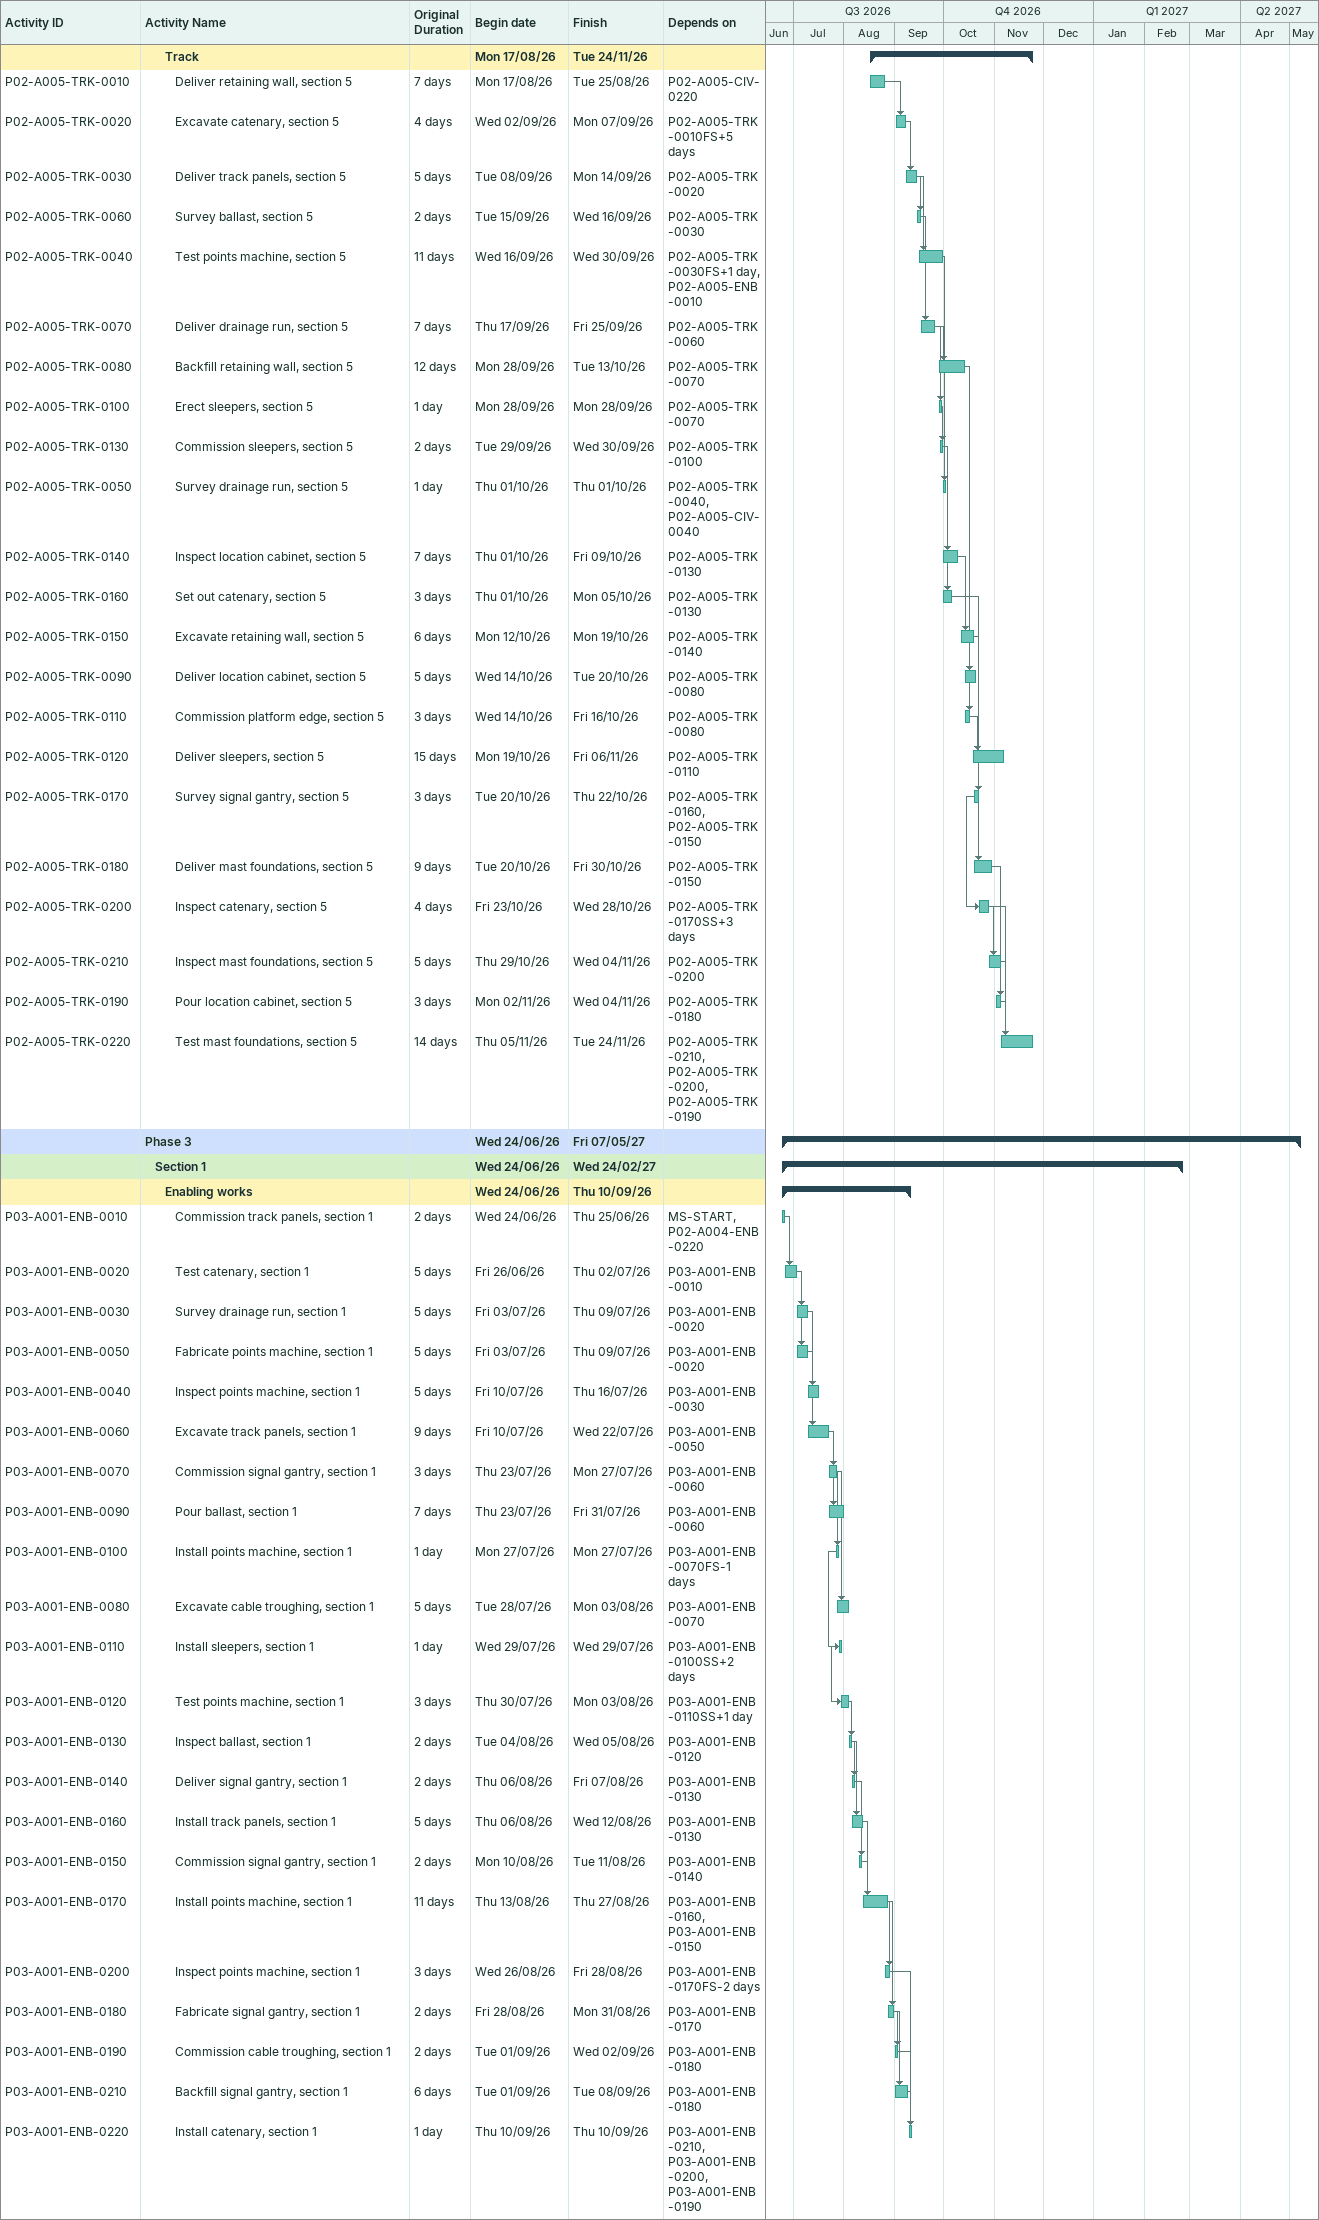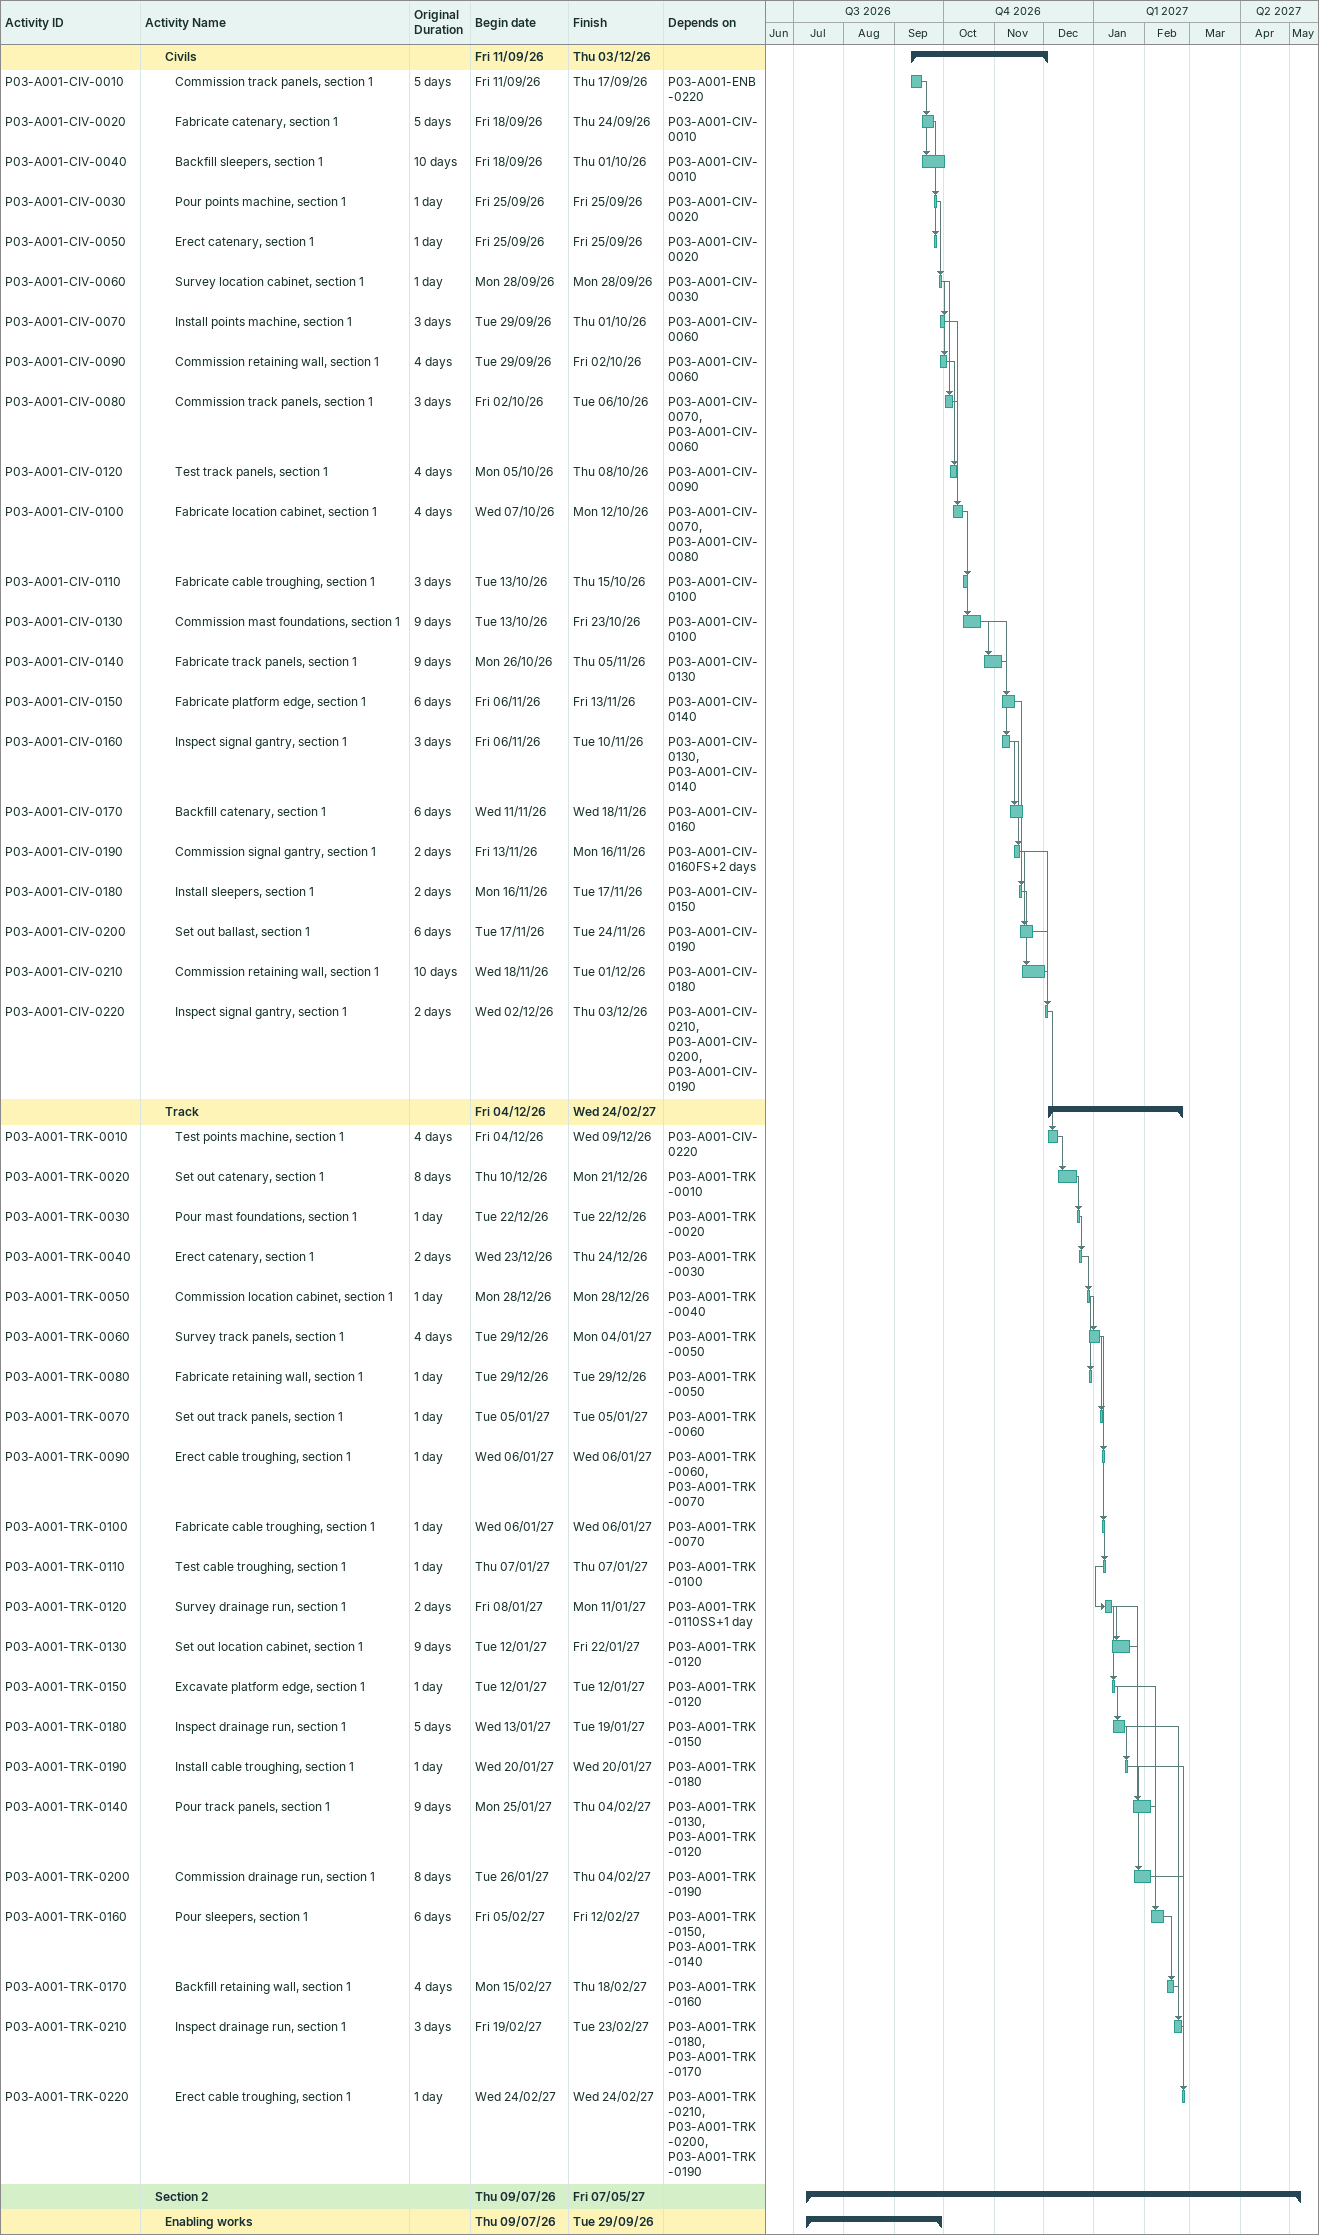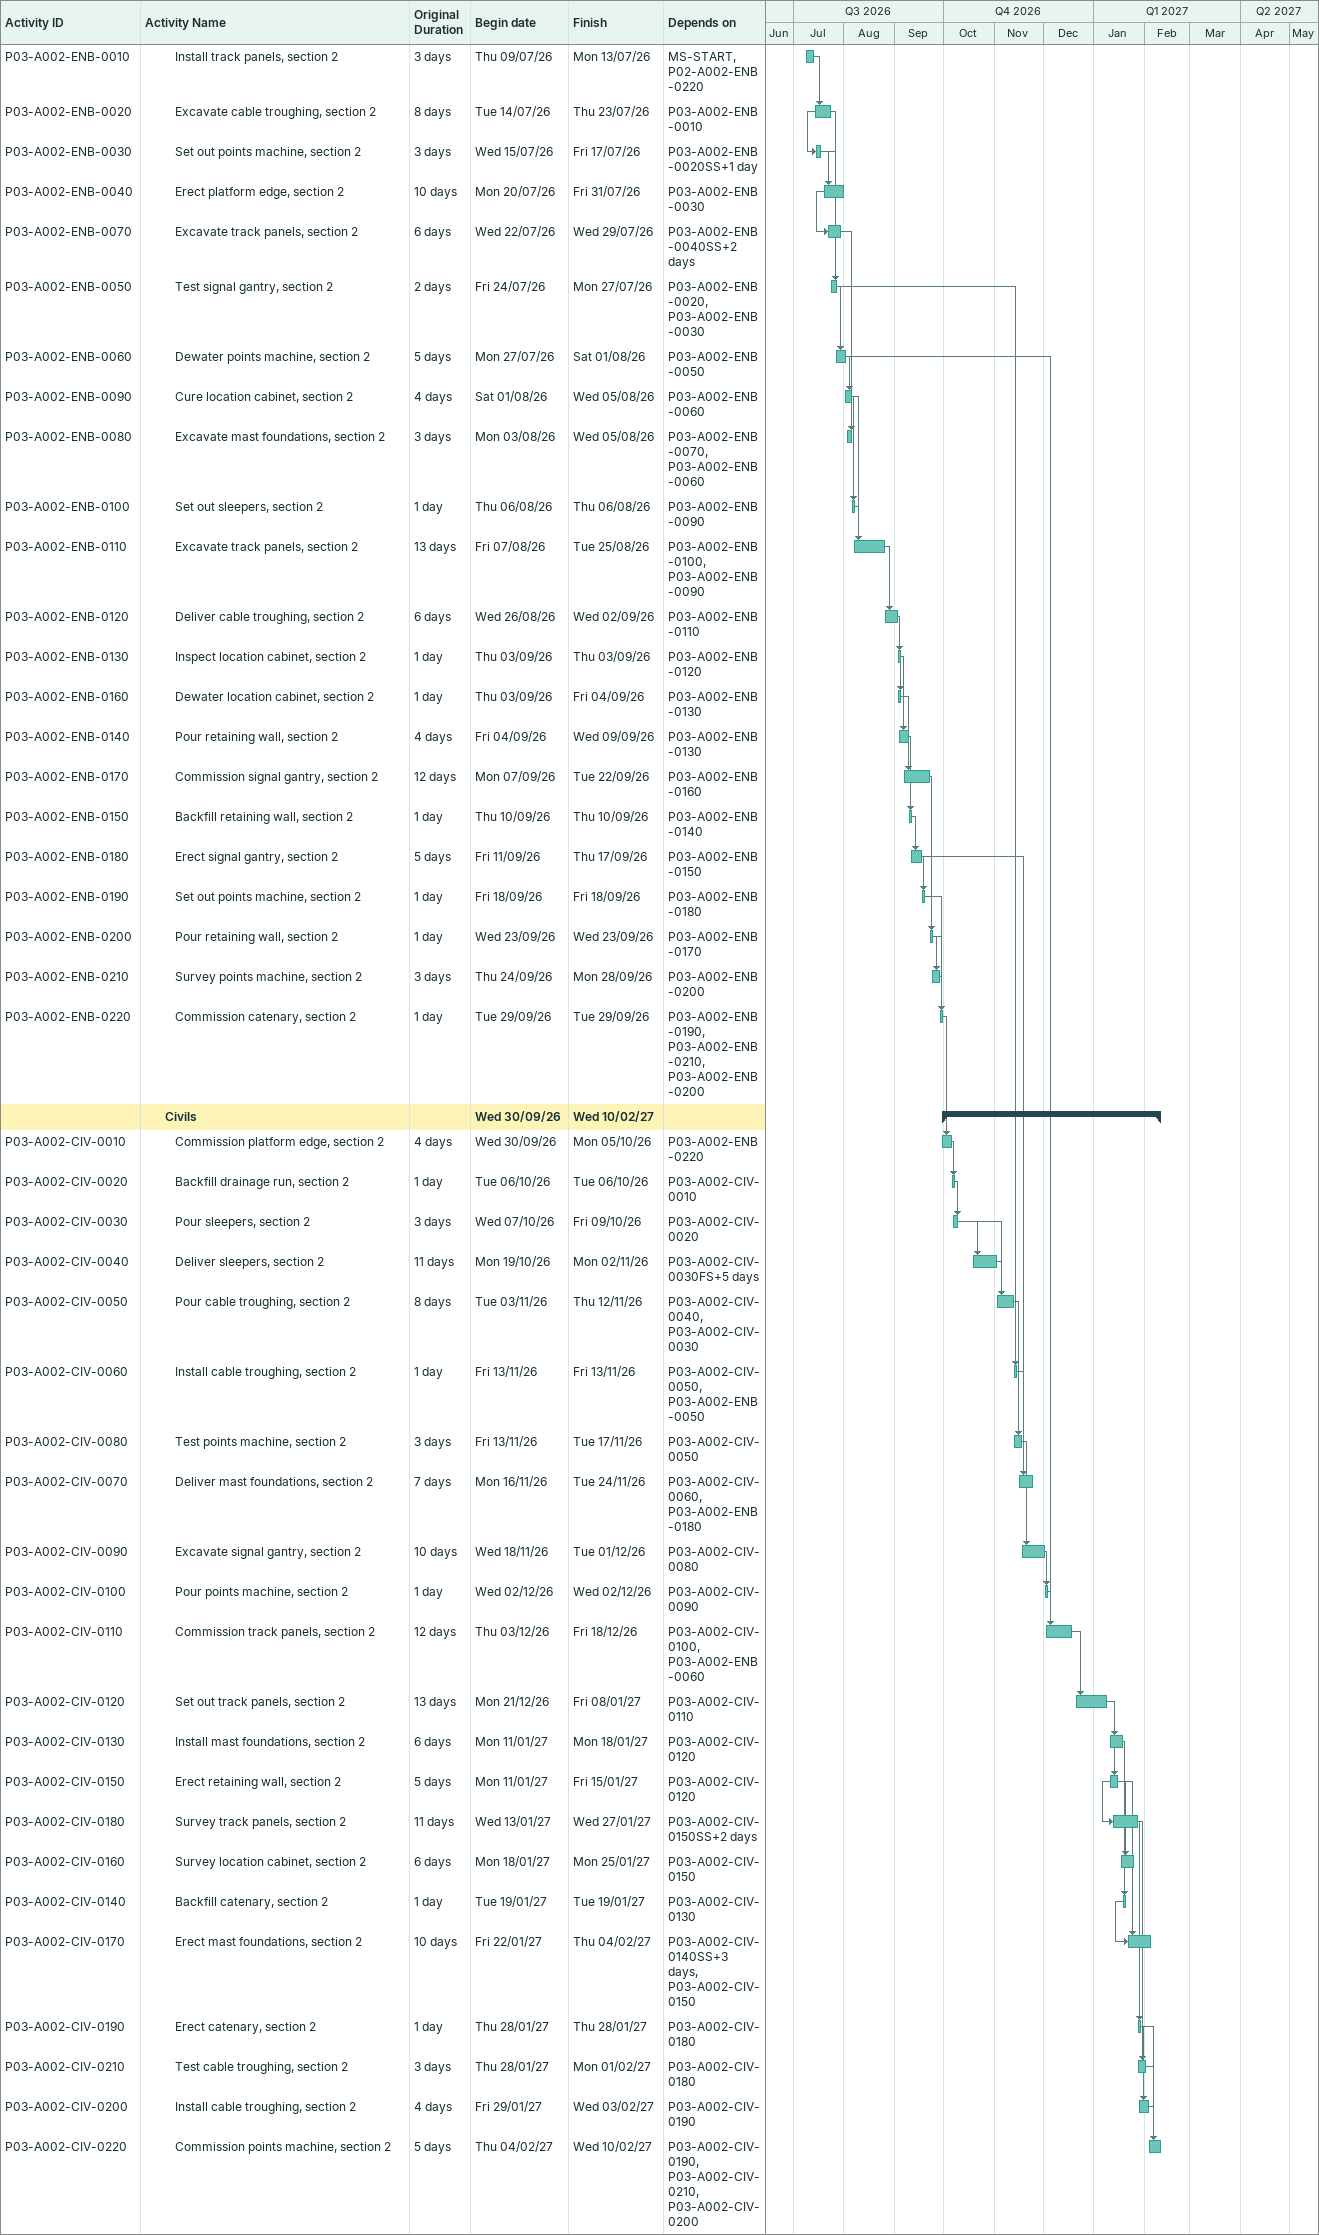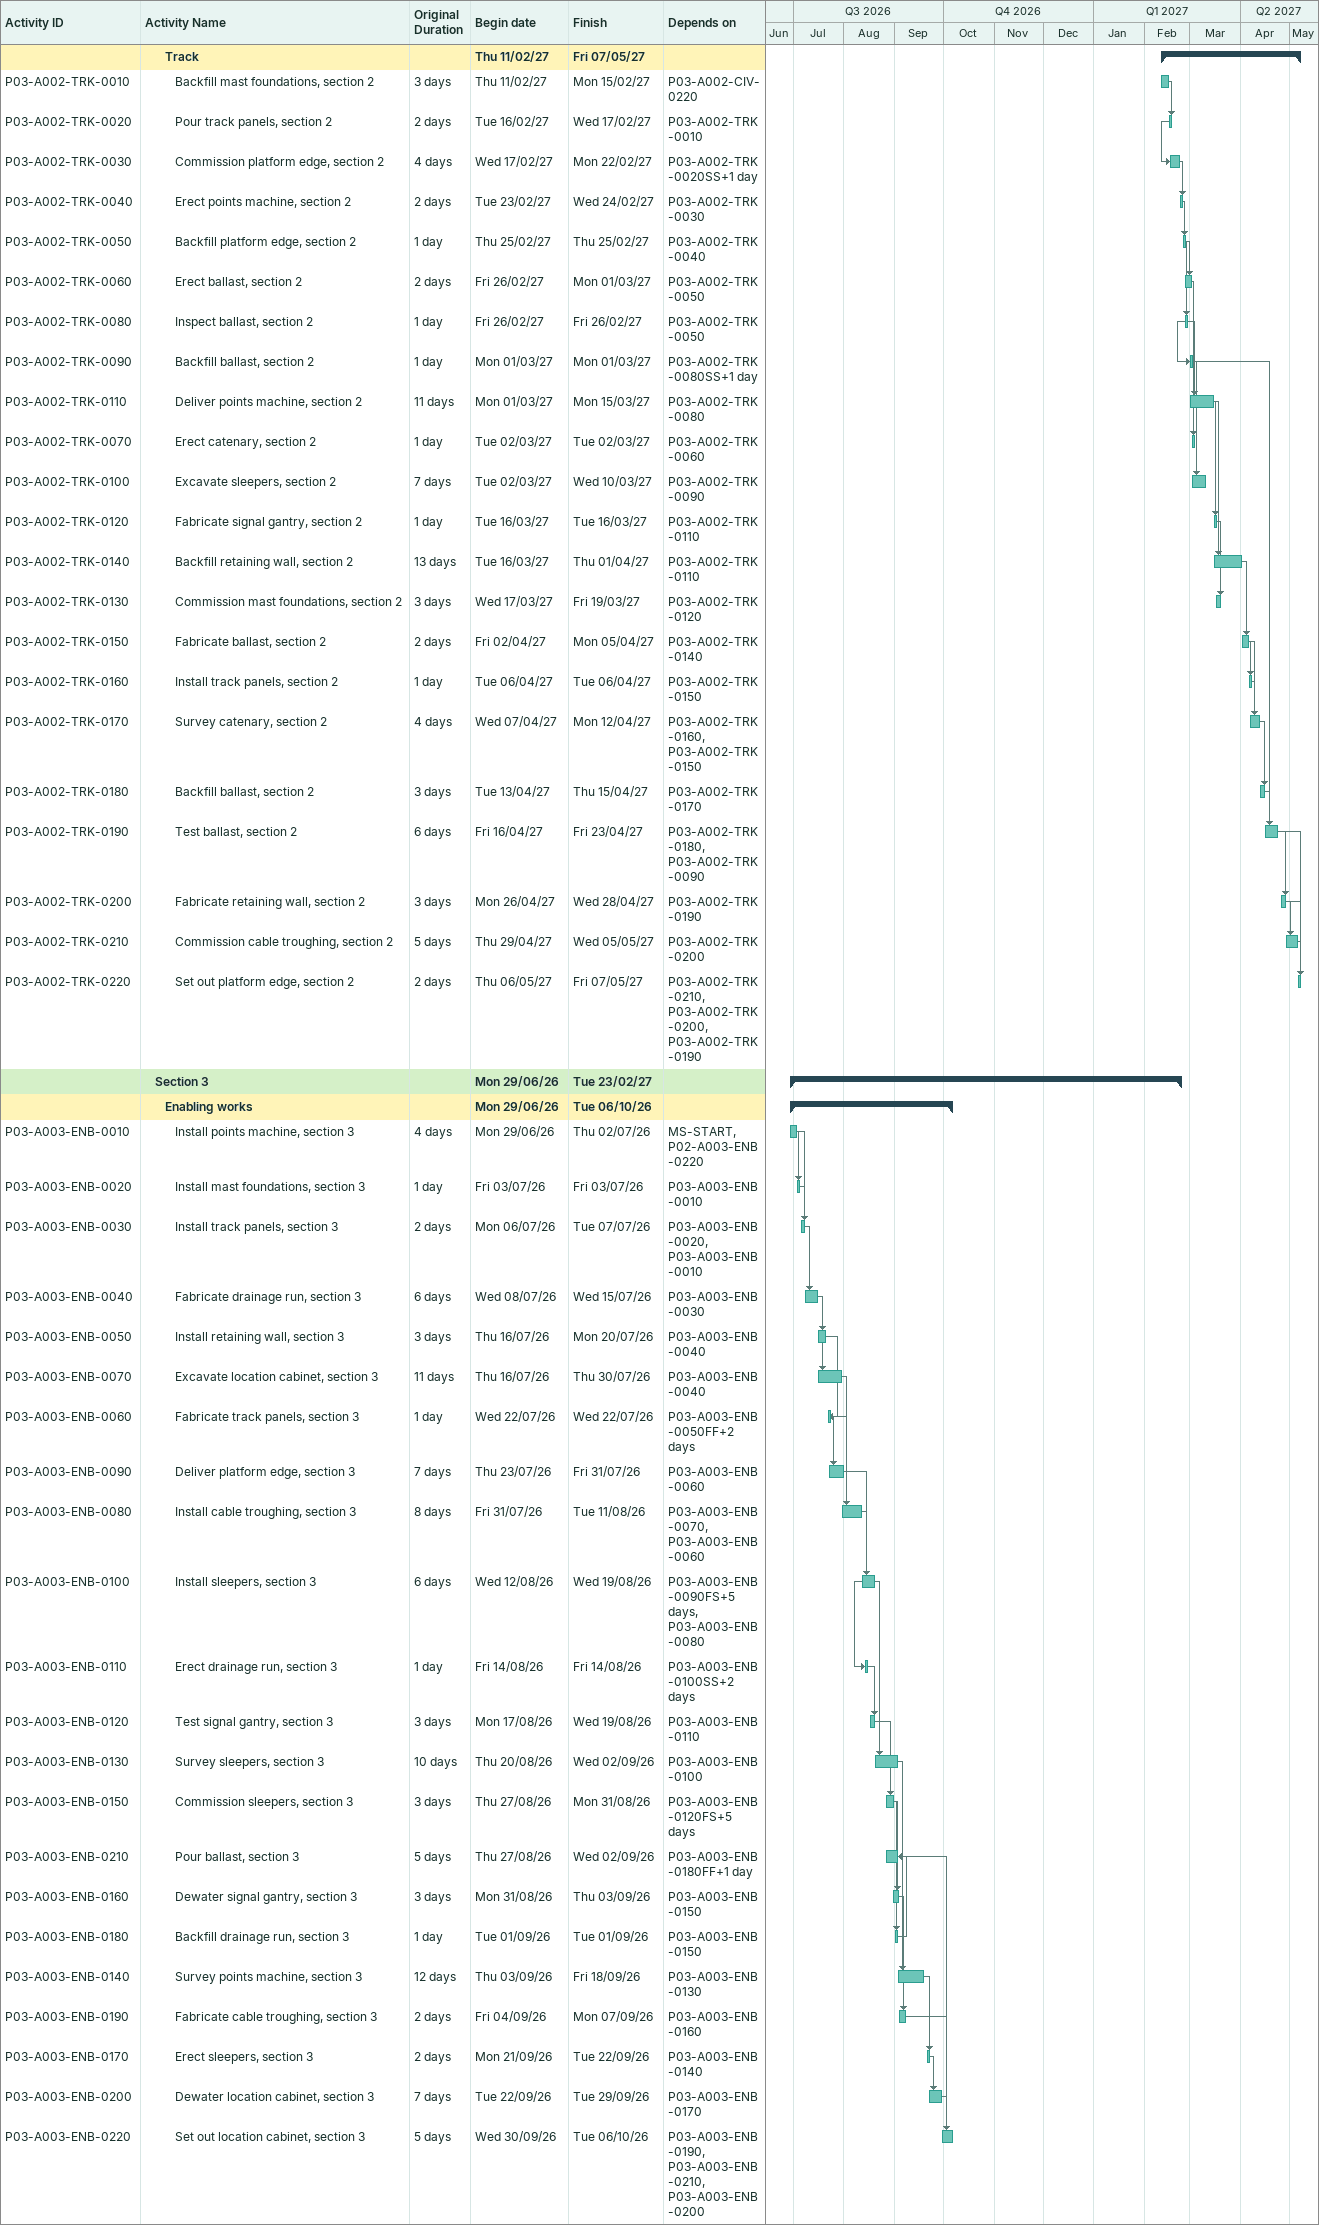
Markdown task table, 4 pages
| ID | Level | Task | Original duration | Start | Finish | Predecessors |
|---|---|---|---|---|---|---|
|  | 3 | **Track** |  | 2026-08-17 | 2026-11-24 |  |
| P02-A005-TRK-0010 | 4 | Deliver retaining wall, section 5 | 7d | 2026-08-17 | 2026-08-25 | P02-A005-CIV-0220 |
| P02-A005-TRK-0020 | 4 | Excavate catenary, section 5 | 4d | 2026-09-02 | 2026-09-07 | P02-A005-TRK-0010FS+5d |
| P02-A005-TRK-0030 | 4 | Deliver track panels, section 5 | 5d | 2026-09-08 | 2026-09-14 | P02-A005-TRK-0020 |
| P02-A005-TRK-0060 | 4 | Survey ballast, section 5 | 2d | 2026-09-15 | 2026-09-16 | P02-A005-TRK-0030 |
| P02-A005-TRK-0040 | 4 | Test points machine, section 5 | 11d | 2026-09-16 | 2026-09-30 | P02-A005-TRK-0030FS+1d, P02-A005-ENB-0010 |
| P02-A005-TRK-0070 | 4 | Deliver drainage run, section 5 | 7d | 2026-09-17 | 2026-09-25 | P02-A005-TRK-0060 |
| P02-A005-TRK-0080 | 4 | Backfill retaining wall, section 5 | 12d | 2026-09-28 | 2026-10-13 | P02-A005-TRK-0070 |
| P02-A005-TRK-0100 | 4 | Erect sleepers, section 5 | 1d | 2026-09-28 | 2026-09-28 | P02-A005-TRK-0070 |
| P02-A005-TRK-0130 | 4 | Commission sleepers, section 5 | 2d | 2026-09-29 | 2026-09-30 | P02-A005-TRK-0100 |
| P02-A005-TRK-0050 | 4 | Survey drainage run, section 5 | 1d | 2026-10-01 | 2026-10-01 | P02-A005-TRK-0040, P02-A005-CIV-0040 |
| P02-A005-TRK-0140 | 4 | Inspect location cabinet, section 5 | 7d | 2026-10-01 | 2026-10-09 | P02-A005-TRK-0130 |
| P02-A005-TRK-0160 | 4 | Set out catenary, section 5 | 3d | 2026-10-01 | 2026-10-05 | P02-A005-TRK-0130 |
| P02-A005-TRK-0150 | 4 | Excavate retaining wall, section 5 | 6d | 2026-10-12 | 2026-10-19 | P02-A005-TRK-0140 |
| P02-A005-TRK-0090 | 4 | Deliver location cabinet, section 5 | 5d | 2026-10-14 | 2026-10-20 | P02-A005-TRK-0080 |
| P02-A005-TRK-0110 | 4 | Commission platform edge, section 5 | 3d | 2026-10-14 | 2026-10-16 | P02-A005-TRK-0080 |
| P02-A005-TRK-0120 | 4 | Deliver sleepers, section 5 | 15d | 2026-10-19 | 2026-11-06 | P02-A005-TRK-0110 |
| P02-A005-TRK-0170 | 4 | Survey signal gantry, section 5 | 3d | 2026-10-20 | 2026-10-22 | P02-A005-TRK-0160, P02-A005-TRK-0150 |
| P02-A005-TRK-0180 | 4 | Deliver mast foundations, section 5 | 9d | 2026-10-20 | 2026-10-30 | P02-A005-TRK-0150 |
| P02-A005-TRK-0200 | 4 | Inspect catenary, section 5 | 4d | 2026-10-23 | 2026-10-28 | P02-A005-TRK-0170SS+3d |
| P02-A005-TRK-0210 | 4 | Inspect mast foundations, section 5 | 5d | 2026-10-29 | 2026-11-04 | P02-A005-TRK-0200 |
| P02-A005-TRK-0190 | 4 | Pour location cabinet, section 5 | 3d | 2026-11-02 | 2026-11-04 | P02-A005-TRK-0180 |
| P02-A005-TRK-0220 | 4 | Test mast foundations, section 5 | 14d | 2026-11-05 | 2026-11-24 | P02-A005-TRK-0210, P02-A005-TRK-0200, P02-A005-TRK-0190 |
|  | 1 | **Phase 3** |  | 2026-06-24 | 2027-05-07 |  |
|  | 2 | **Section 1** |  | 2026-06-24 | 2027-02-24 |  |
|  | 3 | **Enabling works** |  | 2026-06-24 | 2026-09-10 |  |
| P03-A001-ENB-0010 | 4 | Commission track panels, section 1 | 2d | 2026-06-24 | 2026-06-25 | MS-START, P02-A004-ENB-0220 |
| P03-A001-ENB-0020 | 4 | Test catenary, section 1 | 5d | 2026-06-26 | 2026-07-02 | P03-A001-ENB-0010 |
| P03-A001-ENB-0030 | 4 | Survey drainage run, section 1 | 5d | 2026-07-03 | 2026-07-09 | P03-A001-ENB-0020 |
| P03-A001-ENB-0050 | 4 | Fabricate points machine, section 1 | 5d | 2026-07-03 | 2026-07-09 | P03-A001-ENB-0020 |
| P03-A001-ENB-0040 | 4 | Inspect points machine, section 1 | 5d | 2026-07-10 | 2026-07-16 | P03-A001-ENB-0030 |
| P03-A001-ENB-0060 | 4 | Excavate track panels, section 1 | 9d | 2026-07-10 | 2026-07-22 | P03-A001-ENB-0050 |
| P03-A001-ENB-0070 | 4 | Commission signal gantry, section 1 | 3d | 2026-07-23 | 2026-07-27 | P03-A001-ENB-0060 |
| P03-A001-ENB-0090 | 4 | Pour ballast, section 1 | 7d | 2026-07-23 | 2026-07-31 | P03-A001-ENB-0060 |
| P03-A001-ENB-0100 | 4 | Install points machine, section 1 | 1d | 2026-07-27 | 2026-07-27 | P03-A001-ENB-0070FS-1d |
| P03-A001-ENB-0080 | 4 | Excavate cable troughing, section 1 | 5d | 2026-07-28 | 2026-08-03 | P03-A001-ENB-0070 |
| P03-A001-ENB-0110 | 4 | Install sleepers, section 1 | 1d | 2026-07-29 | 2026-07-29 | P03-A001-ENB-0100SS+2d |
| P03-A001-ENB-0120 | 4 | Test points machine, section 1 | 3d | 2026-07-30 | 2026-08-03 | P03-A001-ENB-0110SS+1d |
| P03-A001-ENB-0130 | 4 | Inspect ballast, section 1 | 2d | 2026-08-04 | 2026-08-05 | P03-A001-ENB-0120 |
| P03-A001-ENB-0140 | 4 | Deliver signal gantry, section 1 | 2d | 2026-08-06 | 2026-08-07 | P03-A001-ENB-0130 |
| P03-A001-ENB-0160 | 4 | Install track panels, section 1 | 5d | 2026-08-06 | 2026-08-12 | P03-A001-ENB-0130 |
| P03-A001-ENB-0150 | 4 | Commission signal gantry, section 1 | 2d | 2026-08-10 | 2026-08-11 | P03-A001-ENB-0140 |
| P03-A001-ENB-0170 | 4 | Install points machine, section 1 | 11d | 2026-08-13 | 2026-08-27 | P03-A001-ENB-0160, P03-A001-ENB-0150 |
| P03-A001-ENB-0200 | 4 | Inspect points machine, section 1 | 3d | 2026-08-26 | 2026-08-28 | P03-A001-ENB-0170FS-2d |
| P03-A001-ENB-0180 | 4 | Fabricate signal gantry, section 1 | 2d | 2026-08-28 | 2026-08-31 | P03-A001-ENB-0170 |
| P03-A001-ENB-0190 | 4 | Commission cable troughing, section 1 | 2d | 2026-09-01 | 2026-09-02 | P03-A001-ENB-0180 |
| P03-A001-ENB-0210 | 4 | Backfill signal gantry, section 1 | 6d | 2026-09-01 | 2026-09-08 | P03-A001-ENB-0180 |
| P03-A001-ENB-0220 | 4 | Install catenary, section 1 | 1d | 2026-09-10 | 2026-09-10 | P03-A001-ENB-0210, P03-A001-ENB-0200, P03-A001-ENB-0190 |
|  | 3 | **Civils** |  | 2026-09-11 | 2026-12-03 |  |
| P03-A001-CIV-0010 | 4 | Commission track panels, section 1 | 5d | 2026-09-11 | 2026-09-17 | P03-A001-ENB-0220 |
| P03-A001-CIV-0020 | 4 | Fabricate catenary, section 1 | 5d | 2026-09-18 | 2026-09-24 | P03-A001-CIV-0010 |
| P03-A001-CIV-0040 | 4 | Backfill sleepers, section 1 | 10d | 2026-09-18 | 2026-10-01 | P03-A001-CIV-0010 |
| P03-A001-CIV-0030 | 4 | Pour points machine, section 1 | 1d | 2026-09-25 | 2026-09-25 | P03-A001-CIV-0020 |
| P03-A001-CIV-0050 | 4 | Erect catenary, section 1 | 1d | 2026-09-25 | 2026-09-25 | P03-A001-CIV-0020 |
| P03-A001-CIV-0060 | 4 | Survey location cabinet, section 1 | 1d | 2026-09-28 | 2026-09-28 | P03-A001-CIV-0030 |
| P03-A001-CIV-0070 | 4 | Install points machine, section 1 | 3d | 2026-09-29 | 2026-10-01 | P03-A001-CIV-0060 |
| P03-A001-CIV-0090 | 4 | Commission retaining wall, section 1 | 4d | 2026-09-29 | 2026-10-02 | P03-A001-CIV-0060 |
| P03-A001-CIV-0080 | 4 | Commission track panels, section 1 | 3d | 2026-10-02 | 2026-10-06 | P03-A001-CIV-0070, P03-A001-CIV-0060 |
| P03-A001-CIV-0120 | 4 | Test track panels, section 1 | 4d | 2026-10-05 | 2026-10-08 | P03-A001-CIV-0090 |
| P03-A001-CIV-0100 | 4 | Fabricate location cabinet, section 1 | 4d | 2026-10-07 | 2026-10-12 | P03-A001-CIV-0070, P03-A001-CIV-0080 |
| P03-A001-CIV-0110 | 4 | Fabricate cable troughing, section 1 | 3d | 2026-10-13 | 2026-10-15 | P03-A001-CIV-0100 |
| P03-A001-CIV-0130 | 4 | Commission mast foundations, section 1 | 9d | 2026-10-13 | 2026-10-23 | P03-A001-CIV-0100 |
| P03-A001-CIV-0140 | 4 | Fabricate track panels, section 1 | 9d | 2026-10-26 | 2026-11-05 | P03-A001-CIV-0130 |
| P03-A001-CIV-0150 | 4 | Fabricate platform edge, section 1 | 6d | 2026-11-06 | 2026-11-13 | P03-A001-CIV-0140 |
| P03-A001-CIV-0160 | 4 | Inspect signal gantry, section 1 | 3d | 2026-11-06 | 2026-11-10 | P03-A001-CIV-0130, P03-A001-CIV-0140 |
| P03-A001-CIV-0170 | 4 | Backfill catenary, section 1 | 6d | 2026-11-11 | 2026-11-18 | P03-A001-CIV-0160 |
| P03-A001-CIV-0190 | 4 | Commission signal gantry, section 1 | 2d | 2026-11-13 | 2026-11-16 | P03-A001-CIV-0160FS+2d |
| P03-A001-CIV-0180 | 4 | Install sleepers, section 1 | 2d | 2026-11-16 | 2026-11-17 | P03-A001-CIV-0150 |
| P03-A001-CIV-0200 | 4 | Set out ballast, section 1 | 6d | 2026-11-17 | 2026-11-24 | P03-A001-CIV-0190 |
| P03-A001-CIV-0210 | 4 | Commission retaining wall, section 1 | 10d | 2026-11-18 | 2026-12-01 | P03-A001-CIV-0180 |
| P03-A001-CIV-0220 | 4 | Inspect signal gantry, section 1 | 2d | 2026-12-02 | 2026-12-03 | P03-A001-CIV-0210, P03-A001-CIV-0200, P03-A001-CIV-0190 |
|  | 3 | **Track** |  | 2026-12-04 | 2027-02-24 |  |
| P03-A001-TRK-0010 | 4 | Test points machine, section 1 | 4d | 2026-12-04 | 2026-12-09 | P03-A001-CIV-0220 |
| P03-A001-TRK-0020 | 4 | Set out catenary, section 1 | 8d | 2026-12-10 | 2026-12-21 | P03-A001-TRK-0010 |
| P03-A001-TRK-0030 | 4 | Pour mast foundations, section 1 | 1d | 2026-12-22 | 2026-12-22 | P03-A001-TRK-0020 |
| P03-A001-TRK-0040 | 4 | Erect catenary, section 1 | 2d | 2026-12-23 | 2026-12-24 | P03-A001-TRK-0030 |
| P03-A001-TRK-0050 | 4 | Commission location cabinet, section 1 | 1d | 2026-12-28 | 2026-12-28 | P03-A001-TRK-0040 |
| P03-A001-TRK-0060 | 4 | Survey track panels, section 1 | 4d | 2026-12-29 | 2027-01-04 | P03-A001-TRK-0050 |
| P03-A001-TRK-0080 | 4 | Fabricate retaining wall, section 1 | 1d | 2026-12-29 | 2026-12-29 | P03-A001-TRK-0050 |
| P03-A001-TRK-0070 | 4 | Set out track panels, section 1 | 1d | 2027-01-05 | 2027-01-05 | P03-A001-TRK-0060 |
| P03-A001-TRK-0090 | 4 | Erect cable troughing, section 1 | 1d | 2027-01-06 | 2027-01-06 | P03-A001-TRK-0060, P03-A001-TRK-0070 |
| P03-A001-TRK-0100 | 4 | Fabricate cable troughing, section 1 | 1d | 2027-01-06 | 2027-01-06 | P03-A001-TRK-0070 |
| P03-A001-TRK-0110 | 4 | Test cable troughing, section 1 | 1d | 2027-01-07 | 2027-01-07 | P03-A001-TRK-0100 |
| P03-A001-TRK-0120 | 4 | Survey drainage run, section 1 | 2d | 2027-01-08 | 2027-01-11 | P03-A001-TRK-0110SS+1d |
| P03-A001-TRK-0130 | 4 | Set out location cabinet, section 1 | 9d | 2027-01-12 | 2027-01-22 | P03-A001-TRK-0120 |
| P03-A001-TRK-0150 | 4 | Excavate platform edge, section 1 | 1d | 2027-01-12 | 2027-01-12 | P03-A001-TRK-0120 |
| P03-A001-TRK-0180 | 4 | Inspect drainage run, section 1 | 5d | 2027-01-13 | 2027-01-19 | P03-A001-TRK-0150 |
| P03-A001-TRK-0190 | 4 | Install cable troughing, section 1 | 1d | 2027-01-20 | 2027-01-20 | P03-A001-TRK-0180 |
| P03-A001-TRK-0140 | 4 | Pour track panels, section 1 | 9d | 2027-01-25 | 2027-02-04 | P03-A001-TRK-0130, P03-A001-TRK-0120 |
| P03-A001-TRK-0200 | 4 | Commission drainage run, section 1 | 8d | 2027-01-26 | 2027-02-04 | P03-A001-TRK-0190 |
| P03-A001-TRK-0160 | 4 | Pour sleepers, section 1 | 6d | 2027-02-05 | 2027-02-12 | P03-A001-TRK-0150, P03-A001-TRK-0140 |
| P03-A001-TRK-0170 | 4 | Backfill retaining wall, section 1 | 4d | 2027-02-15 | 2027-02-18 | P03-A001-TRK-0160 |
| P03-A001-TRK-0210 | 4 | Inspect drainage run, section 1 | 3d | 2027-02-19 | 2027-02-23 | P03-A001-TRK-0180, P03-A001-TRK-0170 |
| P03-A001-TRK-0220 | 4 | Erect cable troughing, section 1 | 1d | 2027-02-24 | 2027-02-24 | P03-A001-TRK-0210, P03-A001-TRK-0200, P03-A001-TRK-0190 |
|  | 2 | **Section 2** |  | 2026-07-09 | 2027-05-07 |  |
|  | 3 | **Enabling works** |  | 2026-07-09 | 2026-09-29 |  |
| P03-A002-ENB-0010 | 4 | Install track panels, section 2 | 3d | 2026-07-09 | 2026-07-13 | MS-START, P02-A002-ENB-0220 |
| P03-A002-ENB-0020 | 4 | Excavate cable troughing, section 2 | 8d | 2026-07-14 | 2026-07-23 | P03-A002-ENB-0010 |
| P03-A002-ENB-0030 | 4 | Set out points machine, section 2 | 3d | 2026-07-15 | 2026-07-17 | P03-A002-ENB-0020SS+1d |
| P03-A002-ENB-0040 | 4 | Erect platform edge, section 2 | 10d | 2026-07-20 | 2026-07-31 | P03-A002-ENB-0030 |
| P03-A002-ENB-0070 | 4 | Excavate track panels, section 2 | 6d | 2026-07-22 | 2026-07-29 | P03-A002-ENB-0040SS+2d |
| P03-A002-ENB-0050 | 4 | Test signal gantry, section 2 | 2d | 2026-07-24 | 2026-07-27 | P03-A002-ENB-0020, P03-A002-ENB-0030 |
| P03-A002-ENB-0060 | 4 | Dewater points machine, section 2 | 5d | 2026-07-27 | 2026-08-01 | P03-A002-ENB-0050 |
| P03-A002-ENB-0090 | 4 | Cure location cabinet, section 2 | 4d | 2026-08-01 | 2026-08-05 | P03-A002-ENB-0060 |
| P03-A002-ENB-0080 | 4 | Excavate mast foundations, section 2 | 3d | 2026-08-03 | 2026-08-05 | P03-A002-ENB-0070, P03-A002-ENB-0060 |
| P03-A002-ENB-0100 | 4 | Set out sleepers, section 2 | 1d | 2026-08-06 | 2026-08-06 | P03-A002-ENB-0090 |
| P03-A002-ENB-0110 | 4 | Excavate track panels, section 2 | 13d | 2026-08-07 | 2026-08-25 | P03-A002-ENB-0100, P03-A002-ENB-0090 |
| P03-A002-ENB-0120 | 4 | Deliver cable troughing, section 2 | 6d | 2026-08-26 | 2026-09-02 | P03-A002-ENB-0110 |
| P03-A002-ENB-0130 | 4 | Inspect location cabinet, section 2 | 1d | 2026-09-03 | 2026-09-03 | P03-A002-ENB-0120 |
| P03-A002-ENB-0160 | 4 | Dewater location cabinet, section 2 | 1d | 2026-09-03 | 2026-09-04 | P03-A002-ENB-0130 |
| P03-A002-ENB-0140 | 4 | Pour retaining wall, section 2 | 4d | 2026-09-04 | 2026-09-09 | P03-A002-ENB-0130 |
| P03-A002-ENB-0170 | 4 | Commission signal gantry, section 2 | 12d | 2026-09-07 | 2026-09-22 | P03-A002-ENB-0160 |
| P03-A002-ENB-0150 | 4 | Backfill retaining wall, section 2 | 1d | 2026-09-10 | 2026-09-10 | P03-A002-ENB-0140 |
| P03-A002-ENB-0180 | 4 | Erect signal gantry, section 2 | 5d | 2026-09-11 | 2026-09-17 | P03-A002-ENB-0150 |
| P03-A002-ENB-0190 | 4 | Set out points machine, section 2 | 1d | 2026-09-18 | 2026-09-18 | P03-A002-ENB-0180 |
| P03-A002-ENB-0200 | 4 | Pour retaining wall, section 2 | 1d | 2026-09-23 | 2026-09-23 | P03-A002-ENB-0170 |
| P03-A002-ENB-0210 | 4 | Survey points machine, section 2 | 3d | 2026-09-24 | 2026-09-28 | P03-A002-ENB-0200 |
| P03-A002-ENB-0220 | 4 | Commission catenary, section 2 | 1d | 2026-09-29 | 2026-09-29 | P03-A002-ENB-0190, P03-A002-ENB-0210, P03-A002-ENB-0200 |
|  | 3 | **Civils** |  | 2026-09-30 | 2027-02-10 |  |
| P03-A002-CIV-0010 | 4 | Commission platform edge, section 2 | 4d | 2026-09-30 | 2026-10-05 | P03-A002-ENB-0220 |
| P03-A002-CIV-0020 | 4 | Backfill drainage run, section 2 | 1d | 2026-10-06 | 2026-10-06 | P03-A002-CIV-0010 |
| P03-A002-CIV-0030 | 4 | Pour sleepers, section 2 | 3d | 2026-10-07 | 2026-10-09 | P03-A002-CIV-0020 |
| P03-A002-CIV-0040 | 4 | Deliver sleepers, section 2 | 11d | 2026-10-19 | 2026-11-02 | P03-A002-CIV-0030FS+5d |
| P03-A002-CIV-0050 | 4 | Pour cable troughing, section 2 | 8d | 2026-11-03 | 2026-11-12 | P03-A002-CIV-0040, P03-A002-CIV-0030 |
| P03-A002-CIV-0060 | 4 | Install cable troughing, section 2 | 1d | 2026-11-13 | 2026-11-13 | P03-A002-CIV-0050, P03-A002-ENB-0050 |
| P03-A002-CIV-0080 | 4 | Test points machine, section 2 | 3d | 2026-11-13 | 2026-11-17 | P03-A002-CIV-0050 |
| P03-A002-CIV-0070 | 4 | Deliver mast foundations, section 2 | 7d | 2026-11-16 | 2026-11-24 | P03-A002-CIV-0060, P03-A002-ENB-0180 |
| P03-A002-CIV-0090 | 4 | Excavate signal gantry, section 2 | 10d | 2026-11-18 | 2026-12-01 | P03-A002-CIV-0080 |
| P03-A002-CIV-0100 | 4 | Pour points machine, section 2 | 1d | 2026-12-02 | 2026-12-02 | P03-A002-CIV-0090 |
| P03-A002-CIV-0110 | 4 | Commission track panels, section 2 | 12d | 2026-12-03 | 2026-12-18 | P03-A002-CIV-0100, P03-A002-ENB-0060 |
| P03-A002-CIV-0120 | 4 | Set out track panels, section 2 | 13d | 2026-12-21 | 2027-01-08 | P03-A002-CIV-0110 |
| P03-A002-CIV-0130 | 4 | Install mast foundations, section 2 | 6d | 2027-01-11 | 2027-01-18 | P03-A002-CIV-0120 |
| P03-A002-CIV-0150 | 4 | Erect retaining wall, section 2 | 5d | 2027-01-11 | 2027-01-15 | P03-A002-CIV-0120 |
| P03-A002-CIV-0180 | 4 | Survey track panels, section 2 | 11d | 2027-01-13 | 2027-01-27 | P03-A002-CIV-0150SS+2d |
| P03-A002-CIV-0160 | 4 | Survey location cabinet, section 2 | 6d | 2027-01-18 | 2027-01-25 | P03-A002-CIV-0150 |
| P03-A002-CIV-0140 | 4 | Backfill catenary, section 2 | 1d | 2027-01-19 | 2027-01-19 | P03-A002-CIV-0130 |
| P03-A002-CIV-0170 | 4 | Erect mast foundations, section 2 | 10d | 2027-01-22 | 2027-02-04 | P03-A002-CIV-0140SS+3d, P03-A002-CIV-0150 |
| P03-A002-CIV-0190 | 4 | Erect catenary, section 2 | 1d | 2027-01-28 | 2027-01-28 | P03-A002-CIV-0180 |
| P03-A002-CIV-0210 | 4 | Test cable troughing, section 2 | 3d | 2027-01-28 | 2027-02-01 | P03-A002-CIV-0180 |
| P03-A002-CIV-0200 | 4 | Install cable troughing, section 2 | 4d | 2027-01-29 | 2027-02-03 | P03-A002-CIV-0190 |
| P03-A002-CIV-0220 | 4 | Commission points machine, section 2 | 5d | 2027-02-04 | 2027-02-10 | P03-A002-CIV-0190, P03-A002-CIV-0210, P03-A002-CIV-0200 |
|  | 3 | **Track** |  | 2027-02-11 | 2027-05-07 |  |
| P03-A002-TRK-0010 | 4 | Backfill mast foundations, section 2 | 3d | 2027-02-11 | 2027-02-15 | P03-A002-CIV-0220 |
| P03-A002-TRK-0020 | 4 | Pour track panels, section 2 | 2d | 2027-02-16 | 2027-02-17 | P03-A002-TRK-0010 |
| P03-A002-TRK-0030 | 4 | Commission platform edge, section 2 | 4d | 2027-02-17 | 2027-02-22 | P03-A002-TRK-0020SS+1d |
| P03-A002-TRK-0040 | 4 | Erect points machine, section 2 | 2d | 2027-02-23 | 2027-02-24 | P03-A002-TRK-0030 |
| P03-A002-TRK-0050 | 4 | Backfill platform edge, section 2 | 1d | 2027-02-25 | 2027-02-25 | P03-A002-TRK-0040 |
| P03-A002-TRK-0060 | 4 | Erect ballast, section 2 | 2d | 2027-02-26 | 2027-03-01 | P03-A002-TRK-0050 |
| P03-A002-TRK-0080 | 4 | Inspect ballast, section 2 | 1d | 2027-02-26 | 2027-02-26 | P03-A002-TRK-0050 |
| P03-A002-TRK-0090 | 4 | Backfill ballast, section 2 | 1d | 2027-03-01 | 2027-03-01 | P03-A002-TRK-0080SS+1d |
| P03-A002-TRK-0110 | 4 | Deliver points machine, section 2 | 11d | 2027-03-01 | 2027-03-15 | P03-A002-TRK-0080 |
| P03-A002-TRK-0070 | 4 | Erect catenary, section 2 | 1d | 2027-03-02 | 2027-03-02 | P03-A002-TRK-0060 |
| P03-A002-TRK-0100 | 4 | Excavate sleepers, section 2 | 7d | 2027-03-02 | 2027-03-10 | P03-A002-TRK-0090 |
| P03-A002-TRK-0120 | 4 | Fabricate signal gantry, section 2 | 1d | 2027-03-16 | 2027-03-16 | P03-A002-TRK-0110 |
| P03-A002-TRK-0140 | 4 | Backfill retaining wall, section 2 | 13d | 2027-03-16 | 2027-04-01 | P03-A002-TRK-0110 |
| P03-A002-TRK-0130 | 4 | Commission mast foundations, section 2 | 3d | 2027-03-17 | 2027-03-19 | P03-A002-TRK-0120 |
| P03-A002-TRK-0150 | 4 | Fabricate ballast, section 2 | 2d | 2027-04-02 | 2027-04-05 | P03-A002-TRK-0140 |
| P03-A002-TRK-0160 | 4 | Install track panels, section 2 | 1d | 2027-04-06 | 2027-04-06 | P03-A002-TRK-0150 |
| P03-A002-TRK-0170 | 4 | Survey catenary, section 2 | 4d | 2027-04-07 | 2027-04-12 | P03-A002-TRK-0160, P03-A002-TRK-0150 |
| P03-A002-TRK-0180 | 4 | Backfill ballast, section 2 | 3d | 2027-04-13 | 2027-04-15 | P03-A002-TRK-0170 |
| P03-A002-TRK-0190 | 4 | Test ballast, section 2 | 6d | 2027-04-16 | 2027-04-23 | P03-A002-TRK-0180, P03-A002-TRK-0090 |
| P03-A002-TRK-0200 | 4 | Fabricate retaining wall, section 2 | 3d | 2027-04-26 | 2027-04-28 | P03-A002-TRK-0190 |
| P03-A002-TRK-0210 | 4 | Commission cable troughing, section 2 | 5d | 2027-04-29 | 2027-05-05 | P03-A002-TRK-0200 |
| P03-A002-TRK-0220 | 4 | Set out platform edge, section 2 | 2d | 2027-05-06 | 2027-05-07 | P03-A002-TRK-0210, P03-A002-TRK-0200, P03-A002-TRK-0190 |
|  | 2 | **Section 3** |  | 2026-06-29 | 2027-02-23 |  |
|  | 3 | **Enabling works** |  | 2026-06-29 | 2026-10-06 |  |
| P03-A003-ENB-0010 | 4 | Install points machine, section 3 | 4d | 2026-06-29 | 2026-07-02 | MS-START, P02-A003-ENB-0220 |
| P03-A003-ENB-0020 | 4 | Install mast foundations, section 3 | 1d | 2026-07-03 | 2026-07-03 | P03-A003-ENB-0010 |
| P03-A003-ENB-0030 | 4 | Install track panels, section 3 | 2d | 2026-07-06 | 2026-07-07 | P03-A003-ENB-0020, P03-A003-ENB-0010 |
| P03-A003-ENB-0040 | 4 | Fabricate drainage run, section 3 | 6d | 2026-07-08 | 2026-07-15 | P03-A003-ENB-0030 |
| P03-A003-ENB-0050 | 4 | Install retaining wall, section 3 | 3d | 2026-07-16 | 2026-07-20 | P03-A003-ENB-0040 |
| P03-A003-ENB-0070 | 4 | Excavate location cabinet, section 3 | 11d | 2026-07-16 | 2026-07-30 | P03-A003-ENB-0040 |
| P03-A003-ENB-0060 | 4 | Fabricate track panels, section 3 | 1d | 2026-07-22 | 2026-07-22 | P03-A003-ENB-0050FF+2d |
| P03-A003-ENB-0090 | 4 | Deliver platform edge, section 3 | 7d | 2026-07-23 | 2026-07-31 | P03-A003-ENB-0060 |
| P03-A003-ENB-0080 | 4 | Install cable troughing, section 3 | 8d | 2026-07-31 | 2026-08-11 | P03-A003-ENB-0070, P03-A003-ENB-0060 |
| P03-A003-ENB-0100 | 4 | Install sleepers, section 3 | 6d | 2026-08-12 | 2026-08-19 | P03-A003-ENB-0090FS+5d, P03-A003-ENB-0080 |
| P03-A003-ENB-0110 | 4 | Erect drainage run, section 3 | 1d | 2026-08-14 | 2026-08-14 | P03-A003-ENB-0100SS+2d |
| P03-A003-ENB-0120 | 4 | Test signal gantry, section 3 | 3d | 2026-08-17 | 2026-08-19 | P03-A003-ENB-0110 |
| P03-A003-ENB-0130 | 4 | Survey sleepers, section 3 | 10d | 2026-08-20 | 2026-09-02 | P03-A003-ENB-0100 |
| P03-A003-ENB-0150 | 4 | Commission sleepers, section 3 | 3d | 2026-08-27 | 2026-08-31 | P03-A003-ENB-0120FS+5d |
| P03-A003-ENB-0210 | 4 | Pour ballast, section 3 | 5d | 2026-08-27 | 2026-09-02 | P03-A003-ENB-0180FF+1d |
| P03-A003-ENB-0160 | 4 | Dewater signal gantry, section 3 | 3d | 2026-08-31 | 2026-09-03 | P03-A003-ENB-0150 |
| P03-A003-ENB-0180 | 4 | Backfill drainage run, section 3 | 1d | 2026-09-01 | 2026-09-01 | P03-A003-ENB-0150 |
| P03-A003-ENB-0140 | 4 | Survey points machine, section 3 | 12d | 2026-09-03 | 2026-09-18 | P03-A003-ENB-0130 |
| P03-A003-ENB-0190 | 4 | Fabricate cable troughing, section 3 | 2d | 2026-09-04 | 2026-09-07 | P03-A003-ENB-0160 |
| P03-A003-ENB-0170 | 4 | Erect sleepers, section 3 | 2d | 2026-09-21 | 2026-09-22 | P03-A003-ENB-0140 |
| P03-A003-ENB-0200 | 4 | Dewater location cabinet, section 3 | 7d | 2026-09-22 | 2026-09-29 | P03-A003-ENB-0170 |
| P03-A003-ENB-0220 | 4 | Set out location cabinet, section 3 | 5d | 2026-09-30 | 2026-10-06 | P03-A003-ENB-0190, P03-A003-ENB-0210, P03-A003-ENB-0200 |
